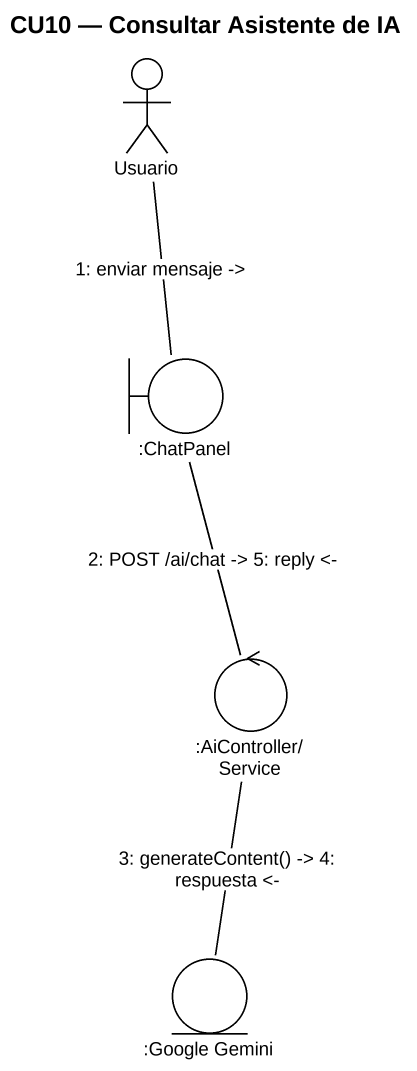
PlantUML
@startuml
title CU10 — Consultar Asistente de IA
actor Usuario
boundary ":ChatPanel" as ChatPanel
control ":AiController/Service" as AiController_Service
entity ":Google Gemini" as Google_Gemini
Usuario -- ChatPanel : 1: enviar mensaje ->
ChatPanel -- AiController_Service : 2: POST /ai/chat -> 5: reply <-
AiController_Service -- Google_Gemini : 3: generateContent() -> 4: respuesta <-
@enduml
